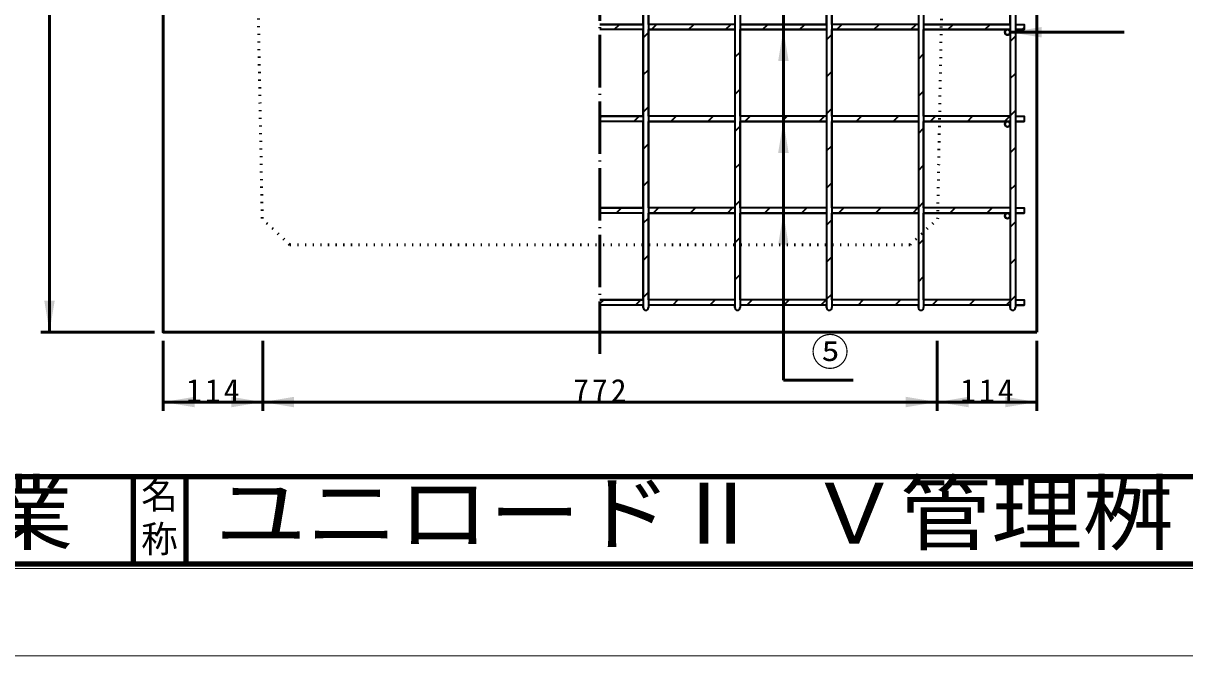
# Model space of a CAD drawing. Units: millimetres, scale not verified. Extents: x -2102 to 2102, y -1485 to 1485.
# Drawn here: x -308 to 1021, y -1485 to -761 of the extents above; entities that cross this region are included whole.
import ezdxf
from ezdxf.enums import TextEntityAlignment as Align

# ---------------------------------------------------------------- set-up
doc = ezdxf.new("R2010")
doc.units = ezdxf.units.MM
doc.header["$LTSCALE"] = 5
doc.linetypes.add('DOTTED', pattern=[1.75, 0.25, -1.5])
doc.linetypes.add('LONG_DASHED_DOTTED', pattern=[15.25, 12, -1.5, 0.25, -1.5])
doc.layers.add('0-0_V-nasSTD', color=7, linetype='Continuous', lineweight=35)
doc.layers.add('0-1_0', color=7, linetype='Continuous', lineweight=50)
doc.styles.add('ＭＳ ゴシック', font='')
doc.styles.get('ＭＳ ゴシック').set_extended_font_data('MS Gothic')

msp = doc.modelspace()

# ---------------------------------------------------------------- linework, layer by layer
at = {"layer": '0-0_V-nasSTD'}
for p, q in [((401.106, -196.756), (401.106, -1086.756)), ((407.106, -196.756), (407.106, -1086.756)), ((506.106, -196.756), (506.106, -1086.756)), ((512.106, -196.756), (512.106, -1086.756)), ((611.106, -196.756), (611.106, -1086.756)), ((617.106, -196.756), (617.106, -1086.756)), ((716.106, -196.756), (716.106, -1086.756)), ((722.106, -196.756), (722.106, -1086.756)), ((821.106, -196.756), (821.106, -1086.756)), ((827.106, -196.756), (827.106, -1086.756)), ((401.106, -762.756), (351.606, -762.756)), ((401.106, -768.756), (351.606, -768.756)), ((368.063, -768.756), (374.063, -762.756)), ((506.106, -762.756), (407.106, -762.756)), ((506.106, -768.756), (407.106, -768.756)), ((410.49, -768.756), (416.49, -762.756)), ((452.916, -768.756), (458.916, -762.756)), ((495.343, -768.756), (501.343, -762.756)), ((611.106, -762.756), (512.106, -762.756)), ((611.106, -768.756), (512.106, -768.756)), ((537.769, -768.756), (543.769, -762.756)), ((580.195, -768.756), (586.195, -762.756)), ((716.106, -762.756), (617.106, -762.756)), ((716.106, -768.756), (617.106, -768.756)), ((622.622, -768.756), (628.622, -762.756)), ((665.048, -768.756), (671.048, -762.756)), ((707.475, -768.756), (713.475, -762.756)), ((821.106, -762.756), (722.106, -762.756)), ((821.106, -768.756), (722.106, -768.756)), ((749.901, -768.756), (755.901, -762.756)), ((792.327, -768.756), (798.327, -762.756)), ((827.106, -762.756), (837.106, -762.756)), ((827.106, -768.756), (837.106, -768.756)), ((834.754, -768.756), (837.106, -766.404)), ((837.106, -762.756), (837.106, -768.756)), ((401.106, -778.14), (407.106, -772.14)), ((611.106, -780.272), (617.106, -774.272)), ((821.106, -782.404), (827.106, -776.404)), ((506.106, -800.419), (512.106, -794.419)), ((716.106, -802.551), (722.106, -796.551)), ((401.106, -820.566), (407.106, -814.566)), ((611.106, -822.698), (617.106, -816.698)), ((821.106, -824.83), (827.106, -818.83)), ((506.106, -842.845), (512.106, -836.845)), ((716.106, -844.977), (722.106, -838.977)), ((401.106, -862.993), (407.106, -856.993)), ((611.106, -865.125), (617.106, -859.125)), ((821.106, -867.257), (827.106, -861.257)), ((401.106, -867.756), (351.606, -867.756)), ((351.606, -870.066), (353.916, -867.756)), ((401.106, -873.756), (351.606, -873.756)), ((390.343, -873.756), (396.343, -867.756)), ((506.106, -867.756), (407.106, -867.756)), ((506.106, -873.756), (407.106, -873.756)), ((432.769, -873.756), (438.769, -867.756)), ((475.195, -873.756), (481.195, -867.756)), ((611.106, -867.756), (512.106, -867.756)), ((611.106, -873.756), (512.106, -873.756)), ((517.622, -873.756), (523.622, -867.756)), ((560.048, -873.756), (566.048, -867.756)), ((602.475, -873.756), (608.475, -867.756)), ((716.106, -867.756), (617.106, -867.756)), ((716.106, -873.756), (617.106, -873.756)), ((644.901, -873.756), (650.901, -867.756)), ((687.327, -873.756), (693.327, -867.756)), ((821.106, -867.756), (722.106, -867.756)), ((821.106, -873.756), (722.106, -873.756)), ((729.754, -873.756), (735.754, -867.756)), ((772.18, -873.756), (778.18, -867.756)), ((814.607, -873.756), (820.607, -867.756)), ((827.106, -867.756), (837.106, -867.756)), ((827.106, -873.756), (837.106, -873.756)), ((837.106, -867.756), (837.106, -873.756)), ((506.106, -885.272), (512.106, -879.272)), ((716.106, -887.404), (722.106, -881.404)), ((401.106, -905.419), (407.106, -899.419)), ((611.106, -907.551), (617.106, -901.551)), ((821.106, -909.683), (827.106, -903.683)), ((506.106, -927.698), (512.106, -921.698)), ((716.106, -929.83), (722.106, -923.83)), ((401.106, -947.845), (407.106, -941.845)), ((611.106, -949.977), (617.106, -943.977)), ((821.106, -952.109), (827.106, -946.109)), ((506.106, -970.125), (512.106, -964.125)), ((716.106, -972.257), (722.106, -966.257)), ((401.106, -972.756), (351.606, -972.756)), ((401.106, -978.756), (351.606, -978.756)), ((370.195, -978.756), (376.195, -972.756)), ((506.106, -972.756), (407.106, -972.756)), ((506.106, -978.756), (407.106, -978.756)), ((412.622, -978.756), (418.622, -972.756)), ((455.048, -978.756), (461.048, -972.756)), ((497.475, -978.756), (503.475, -972.756)), ((611.106, -972.756), (512.106, -972.756)), ((611.106, -978.756), (512.106, -978.756)), ((539.901, -978.756), (545.901, -972.756)), ((582.327, -978.756), (588.327, -972.756)), ((716.106, -972.756), (617.106, -972.756)), ((716.106, -978.756), (617.106, -978.756)), ((624.754, -978.756), (630.754, -972.756)), ((667.18, -978.756), (673.18, -972.756)), ((709.607, -978.756), (715.607, -972.756)), ((821.106, -972.756), (722.106, -972.756)), ((821.106, -978.756), (722.106, -978.756)), ((752.033, -978.756), (758.033, -972.756)), ((794.459, -978.756), (800.459, -972.756)), ((827.106, -972.756), (837.106, -972.756)), ((827.106, -978.756), (837.106, -978.756)), ((836.886, -978.756), (837.106, -978.536)), ((837.106, -972.756), (837.106, -978.756)), ((401.106, -990.272), (407.106, -984.272)), ((611.106, -992.404), (617.106, -986.404)), ((821.106, -994.536), (827.106, -988.536)), ((506.106, -1012.551), (512.106, -1006.551)), ((716.106, -1014.683), (722.106, -1008.683)), ((401.106, -1032.698), (407.106, -1026.698)), ((611.106, -1034.83), (617.106, -1028.83)), ((821.106, -1036.962), (827.106, -1030.962)), ((506.106, -1054.977), (512.106, -1048.977)), ((716.106, -1057.109), (722.106, -1051.109)), ((401.106, -1075.125), (407.106, -1069.125)), ((611.106, -1077.257), (617.106, -1071.257)), ((816.739, -1083.756), (827.106, -1073.389)), ((401.106, -1077.756), (351.606, -1077.756)), ((351.606, -1082.198), (356.048, -1077.756)), ((401.106, -1083.756), (351.606, -1083.756)), ((392.475, -1083.756), (398.475, -1077.756)), ((401.106, -1086.756), (401.106, -1083.756)), ((506.106, -1077.756), (407.106, -1077.756)), ((506.106, -1083.756), (407.106, -1083.756)), ((434.901, -1083.756), (440.901, -1077.756)), ((477.327, -1083.756), (483.327, -1077.756)), ((611.106, -1077.756), (512.106, -1077.756)), ((611.106, -1083.756), (512.106, -1083.756)), ((519.754, -1083.756), (525.754, -1077.756)), ((562.18, -1083.756), (568.18, -1077.756)), ((604.607, -1083.756), (610.607, -1077.756)), ((716.106, -1077.756), (617.106, -1077.756)), ((716.106, -1083.756), (617.106, -1083.756)), ((647.033, -1083.756), (653.033, -1077.756)), ((689.459, -1083.756), (695.459, -1077.756)), ((821.106, -1077.756), (722.106, -1077.756)), ((821.106, -1083.756), (722.106, -1083.756)), ((731.886, -1083.756), (737.886, -1077.756)), ((774.312, -1083.756), (780.312, -1077.756)), ((827.106, -1077.756), (837.106, -1077.756)), ((827.106, -1083.756), (837.106, -1083.756)), ((837.106, -1077.756), (837.106, -1083.756))]:
    msp.add_line(p, q, dxfattribs=at)
at = {"layer": '0-0_V-nasSTD', "lineweight": 50}
for p, q in [((561.606, -1169.756), (561.606, -208.756)), ((821.106, -771.756), (951.606, -771.756))]:
    msp.add_line(p, q, dxfattribs=at)
at = {"layer": '0-0_V-nasSTD', "lineweight": 100}
for p, q in [((-182.5, -1280), (-182.5, -1380)), ((-122.5, -1280), (-122.5, -1380))]:
    msp.add_line(p, q, dxfattribs=at)
at = {"layer": '0-0_V-nasSTD', "lineweight": 18}
for points in [[(-2102.5, -1485), (-2102.5, 1485), (2102.5, 1485), (2102.5, -1485)], [(-2002.5, -1385), (-2002.5, 1385), (2002.5, 1385), (2002.5, -1385)]]:
    msp.add_lwpolyline(points, close=True, dxfattribs=at)
at = {"layer": '0-0_V-nasSTD', "lineweight": 100}
msp.add_lwpolyline([(-1997.5, 1380), (-1997.5, -1380), (1997.5, -1380), (1997.5, 1380)], close=True, dxfattribs=at)
at = {"layer": '0-0_V-nasSTD'}
for points in [[(351.606, -762.756), (401.106, -762.756), (401.106, -663.756), (351.606, -663.756)], [(827.106, -663.756), (827.106, -762.756), (837.106, -762.756), (837.106, -768.756), (827.106, -768.756), (827.106, -867.756), (837.106, -867.756), (837.106, -873.756), (827.106, -873.756), (827.106, -972.756), (837.106, -972.756), (837.106, -978.756), (827.106, -978.756), (827.106, -1077.756), (837.106, -1077.756), (837.106, -1083.756), (827.106, -1083.756), (827.106, -1086.756)], [(351.606, -867.756), (401.106, -867.756), (401.106, -768.756), (351.606, -768.756)], [(351.606, -972.756), (401.106, -972.756), (401.106, -873.756), (351.606, -873.756)], [(351.606, -1077.756), (401.106, -1077.756), (401.106, -978.756), (351.606, -978.756)], [(401.106, -1086.756), (401.106, -1083.756), (351.606, -1083.756)], [(506.106, -1086.756), (506.106, -1083.756), (407.106, -1083.756), (407.106, -1086.756)], [(611.106, -1086.756), (611.106, -1083.756), (512.106, -1083.756), (512.106, -1086.756)], [(716.106, -1086.756), (716.106, -1083.756), (617.106, -1083.756), (617.106, -1086.756)], [(821.106, -1086.756), (821.106, -1083.756), (722.106, -1083.756), (722.106, -1086.756)]]:
    msp.add_lwpolyline(points, dxfattribs=at)
for points in [[(506.106, -663.756), (506.106, -762.756), (407.106, -762.756), (407.106, -663.756)], [(512.106, -663.756), (512.106, -762.756), (611.106, -762.756), (611.106, -663.756)], [(716.106, -663.756), (716.106, -762.756), (617.106, -762.756), (617.106, -663.756)], [(722.106, -663.756), (722.106, -762.756), (821.106, -762.756), (821.106, -663.756)], [(506.106, -768.756), (506.106, -867.756), (407.106, -867.756), (407.106, -768.756)], [(611.106, -768.756), (611.106, -867.756), (512.106, -867.756), (512.106, -768.756)], [(716.106, -768.756), (716.106, -867.756), (617.106, -867.756), (617.106, -768.756)], [(821.106, -771.756), (821.106, -867.756), (722.106, -867.756), (722.106, -768.756), (818.106, -768.756), (821.106, -768.756)], [(506.106, -873.756), (506.106, -972.756), (407.106, -972.756), (407.106, -873.756)], [(611.106, -873.756), (611.106, -972.756), (512.106, -972.756), (512.106, -873.756)], [(716.106, -873.756), (716.106, -972.756), (617.106, -972.756), (617.106, -873.756)], [(821.106, -876.756), (821.106, -972.756), (722.106, -972.756), (722.106, -873.756), (818.106, -873.756), (821.106, -873.756)], [(506.106, -978.756), (506.106, -1077.756), (407.106, -1077.756), (407.106, -978.756)], [(611.106, -978.756), (611.106, -1077.756), (512.106, -1077.756), (512.106, -978.756)], [(716.106, -978.756), (716.106, -1077.756), (617.106, -1077.756), (617.106, -978.756)], [(821.106, -981.756), (821.106, -1077.756), (722.106, -1077.756), (722.106, -978.756), (818.106, -978.756), (821.106, -978.756)]]:
    msp.add_lwpolyline(points, close=True, dxfattribs=at)
for centre in [(818.106, -771.756), (818.106, -876.756), (818.106, -981.756)]:
    msp.add_circle(centre, 3, dxfattribs=at)
for centre, start, end in [((818.106, -771.756), 90, 0), ((818.106, -771.756), 0, 90), ((818.106, -876.756), 90, 0), ((818.106, -876.756), 0, 90), ((818.106, -981.756), 90, 0), ((818.106, -981.756), 0, 90), ((404.106, -1086.756), 180, 0), ((404.106, -1086.756), 180, 0), ((509.106, -1086.756), 180, 0), ((509.106, -1086.756), 180, 0), ((614.106, -1086.756), 180, 0), ((614.106, -1086.756), 180, 0), ((719.106, -1086.756), 180, 0), ((719.106, -1086.756), 180, 0), ((824.106, -1086.756), 180, 0), ((824.106, -1086.756), 180, 0)]:
    msp.add_arc(centre, 3, start, end, dxfattribs=at)
for points in [[(555.606, -804.756), (561.606, -768.756), (567.606, -804.756)], [(821.106, -771.756), (857.106, -777.756), (857.106, -765.756)], [(555.606, -909.756), (561.606, -873.756), (567.606, -909.756)], [(555.606, -1014.756), (561.606, -978.756), (567.606, -1014.756)], [(-284.394, -1078.756), (-278.394, -1114.756), (-272.394, -1078.756)], [(-148.394, -1194.756), (-112.394, -1200.756), (-112.394, -1188.756)], [(-70.394, -1200.756), (-70.394, -1188.756), (-34.394, -1194.756)], [(-34.394, -1194.756), (1.606, -1200.756), (1.606, -1188.756)], [(701.606, -1200.756), (701.606, -1188.756), (737.606, -1194.756)], [(737.606, -1194.756), (773.606, -1200.756), (773.606, -1188.756)], [(815.606, -1200.756), (815.606, -1188.756), (851.606, -1194.756)]]:
    msp.add_solid(points, dxfattribs=at)
at = {"layer": '0-1_0', "linetype": 'LONG_DASHED_DOTTED'}
msp.add_line((351.606, -1139.756), (351.606, 26.244), dxfattribs=at)
at = {"layer": '0-1_0'}
for p, q in [((-278.394, -1114.756), (-278.394, -174.756)), ((851.606, -174.756), (851.606, -1114.756)), ((-158.394, -1114.756), (-288.394, -1114.756)), ((-148.394, -1124.756), (-148.394, -1204.756)), ((-34.394, -1124.756), (-34.394, -1204.756)), ((737.606, -1124.756), (737.606, -1204.756)), ((851.606, -1124.756), (851.606, -1204.756)), ((561.606, -1169.756), (641.606, -1169.756)), ((737.606, -1194.756), (851.606, -1194.756))]:
    msp.add_line(p, q, dxfattribs=at)
at = {"layer": '0-1_0', "linetype": 'DOTTED'}
for p, q in [((-48.394, -274.756), (-34.954, -985.196)), ((738.165, -985.196), (751.606, -274.756)), ((-3.394, -1014.756), (-34.954, -985.196)), ((706.606, -1014.756), (738.165, -985.196)), ((-3.394, -1014.756), (706.606, -1014.756))]:
    msp.add_line(p, q, dxfattribs=at)
at = {"layer": '0-1_0', "lineweight": 100}
msp.add_line((-1997.5, -1280), (1997.5, -1280), dxfattribs=at)
at = {"layer": '0-1_0'}
for points in [[(-148.394, -174.756), (-148.394, -1114.756), (851.606, -1114.756)], [(-148.394, -1194.756), (-34.394, -1194.756), (737.606, -1194.756)]]:
    msp.add_lwpolyline(points, dxfattribs=at)

# ---------------------------------------------------------------- texts
at = {"layer": '0-0_V-nasSTD', "style": 'ＭＳ ゴシック'}
for s, height, p in [('⑤', 31.67, (593.406, -1162.756)), ('名', 30.79, (-173.518, -1326.001)), ('称', 30.79, (-173.524, -1375.99))]:
    msp.add_text(s, height=height, dxfattribs=at).set_placement(p, align=Align.BOTTOM_LEFT)
at = {"layer": '0-0_V-nasSTD', "style": 'ＭＳ ゴシック', "width": 1.1}
for s, p in [('株式会社船生コンクリート工業', (-1714.221, -1377.45)), ('ユニロードⅡ Ｖ管理桝', (-88.75, -1377.53))]:
    msp.add_text(s, height=69.65, dxfattribs=at).set_placement(p, align=Align.BOTTOM_LEFT)
at = {"layer": '0-0_V-nasSTD', "char_height": 26.39, "attachment_point": 7, "style": 'ＭＳ ゴシック'}
for s, insert in [('\\T1.2;114', (-121.994, -1194.756)), ('\\T1.2;772', (321.006, -1194.756)), ('\\T1.2;114', (764.006, -1194.756))]:
    msp.add_mtext(s, dxfattribs=dict(at, insert=insert))

doc.saveas('drawing.dxf')
